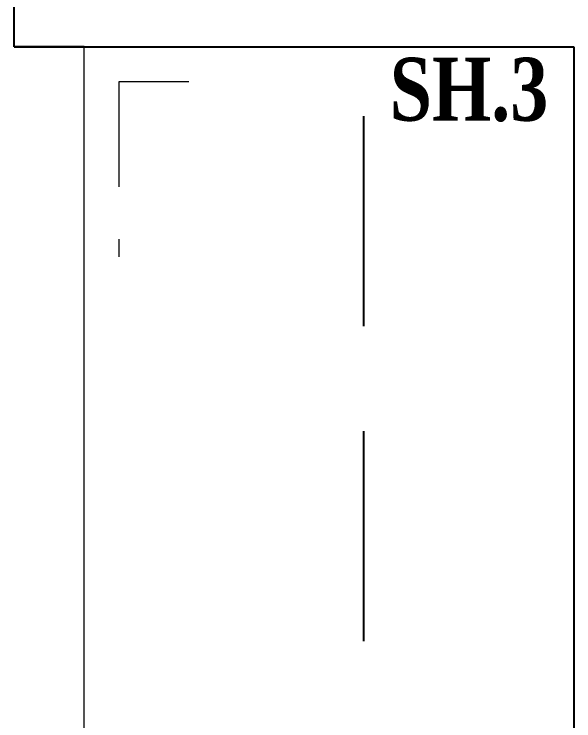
# Model space of a CAD drawing. Header units: millimetres. Extents: x 33350 to 35310, y -217097 to -211540.
# Drawn here: x 34023.5 to 34103.5, y -213120.4 to -213019.4 of the extents above; entities that cross this region are included whole.
import ezdxf
from ezdxf.enums import TextEntityAlignment as Align

# ---------------------------------------------------------------- set-up
doc = ezdxf.new("R2010")
doc.units = ezdxf.units.MM
doc.header["$LTSCALE"] = 60
doc.header["$MEASUREMENT"] = 0
for name, pattern in [('BORDER', [1.75, 0.5, -0.25, 0.5, -0.25, 0, -0.25]), ('DASHED', [0.75, 0.5, -0.25]), ('HIDDEN', [0.375, 0.25, -0.125])]:
    doc.linetypes.add(name, pattern=pattern)
for name, color, linetype, lineweight in [('-DWG_ANA', 7, 'Continuous', 0), ('-DWG_ANA_1', 7, 'BORDER', 25), ('-DWG_DETAY1', 7, 'Continuous', 25), ('-DWG_DETAY2', 7, 'Continuous', 15), ('NO', 7, 'Continuous', 0), ('PLAN', 253, 'Continuous', 0)]:
    doc.layers.add(name, color=color, linetype=linetype, lineweight=lineweight)
doc.layers.add('BL-G', color=102, linetype='Continuous')
doc.layers.add('TEFRIŞ', color=223, linetype='Continuous')
doc.styles.add('ROMANS', font='ROMANSTW.SHX', dxfattribs={"width": 0.8})
doc.styles.add('TROMANS', font='ROMANSTW.SHX', dxfattribs={"width": 0.8})

# ---------------------------------------------------------------- blocks, each defined once
blk = doc.blocks.new('T_C')
at = {"layer": '-DWG_DETAY1', "color": 0, "linetype": 'DASHED'}
for p, q in [((5, -4), (5, 12)), ((45, 12), (45, -4))]:
    blk.add_line(p, q, dxfattribs=at)
at = {"layer": '-DWG_DETAY1', "color": 0, "linetype": 'Continuous'}
blk.add_line((45, -4), (5, -4), dxfattribs=at)
blk = doc.blocks.new('T_190')
at = {"layer": '-DWG_ANA', "color": 0}
blk.add_lwpolyline([(0, 0), (190, 0), (190, -70), (0, -70)], close=True, dxfattribs=at)
blk = doc.blocks.new('TCR190R')
at = {"layer": '-DWG_DETAY2', "color": 0, "linetype": 'HIDDEN'}
for points in [[(5, -55), (5, -65), (30, -65)], [(105, -65), (140, -65), (140, -55)]]:
    blk.add_lwpolyline(points, dxfattribs=at)
at = {"layer": 'PLAN', "color": 0, "linetype": 'Continuous'}
for name, p in [('T_190', (0, 0)), ('T_C', (140, -70))]:
    blk.add_blockref(name, p, dxfattribs=at)
at = {"layer": 'NO', "linetype": 'Continuous', "style": 'ROMANS', "width": 0.8}
blk.add_attdef('NO', text='', height=10, dxfattribs=at).set_placement((168, -55), align=Align.MIDDLE)
blk = doc.blocks.new('RRN193')
at = {"layer": '-DWG_ANA_1', "color": 0}
blk.add_lwpolyline([(0, -30), (0, 0), (190, 0), (190, -30)], close=True, dxfattribs=at)
at = {"layer": 'NO', "linetype": 'Continuous', "style": 'ROMANS', "width": 0.8}
blk.add_attdef('NO', text='', height=10, dxfattribs=at).set_placement((170, -17), align=Align.MIDDLE)

msp = doc.modelspace()

# ---------------------------------------------------------------- linework, layer by layer
at = {"layer": 'TEFRIŞ'}
for p, q in [((34023.51, -213024.09), (34023.51, -213009.09)), ((34033.51, -213024.09), (34023.51, -213024.09)), ((34023.51, -213024.09), (34033.51, -213024.09)), ((34033.51, -213024.09), (34103.49, -213024.09)), ((34103.49, -213024.09), (34103.49, -213931.57))]:
    msp.add_line(p, q, dxfattribs=at)

# ---------------------------------------------------------------- block references
at = {"layer": 'BL-G', "linetype": 'Continuous', "rotation": 270}
for name in ['TCR190R', 'RRN193']:
    msp.add_blockref(name, (34103.49, -213024.09), dxfattribs=at)

# ---------------------------------------------------------------- texts
at = {"layer": 'TEFRIŞ', "insert": (34077.17, -213025.66), "char_height": 9, "attachment_point": 1, "style": 'TROMANS'}
msp.add_mtext_dynamic_manual_height_columns('{\\fCentury|b1|i0|c162|p18;\\C7;SH.3}', width=46.9037, gutter_width=1103.38, heights=[0], dxfattribs=at)

doc.saveas('drawing.dxf')
